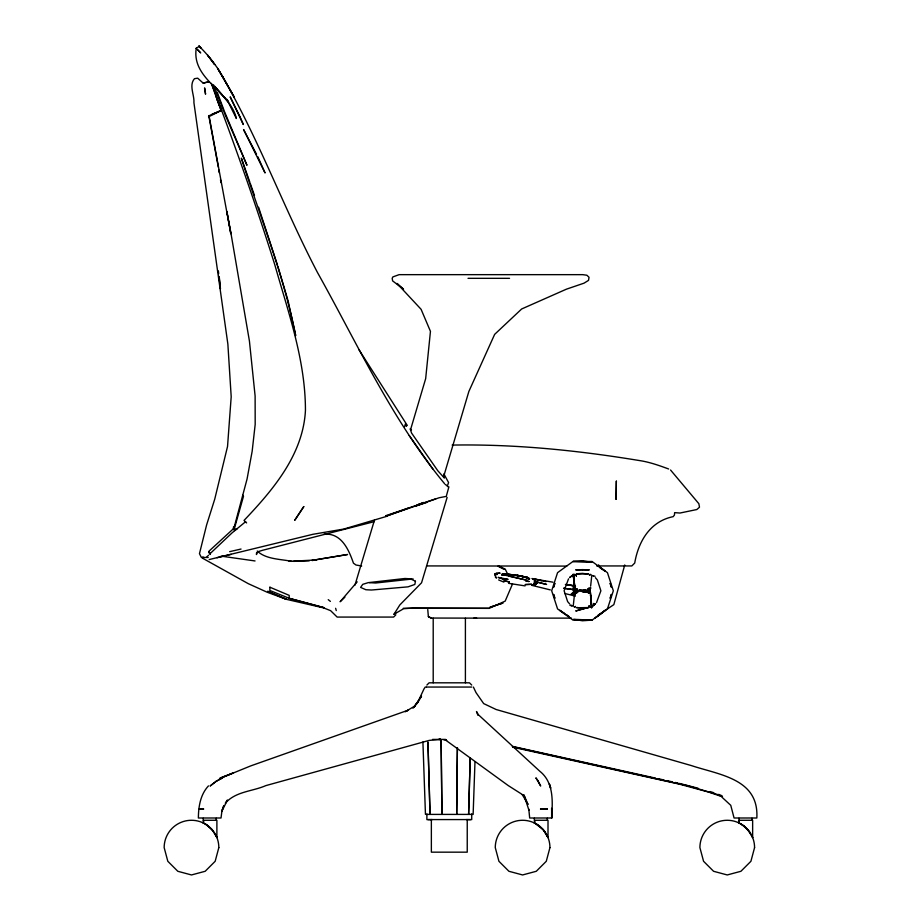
<?xml version="1.0" encoding="UTF-8"?>
<svg xmlns="http://www.w3.org/2000/svg" width="921" height="921" viewBox="0 0 921 921"><rect width="100%" height="100%" fill="white"/><g stroke="black" fill="none" stroke-linecap="round" stroke-linejoin="round"><path stroke-width="1.38" d="M196.242 48.364C191.453 79.229 230.169 91.248 236.386 118.51L228.27 102.139L214.662 86.298L222.065 94.621M588.818 589.175L588.772 592.698M589.958 593.412L590.085 588.323M573.53 574.865L575.107 589.947L574.393 588.749L577.156 590.499L585.675 589.659L584.11 590.223L587.863 590.43L587.494 589.452L589.601 588.335L589.382 588.968C591.144 589.371 590.465 585.33 590.303 589.037L589.302 589.67L589.901 589.947L590.534 587.978L589.901 589.947L588.887 590.349L590.614 592.836L589.152 591.719L589.901 591.639L590.557 593.481L591.581 608.079M576.224 588.887L576.12 592.272L575.521 592.261L577.099 591.512L576.028 592.318L576.224 588.991L577.513 589.44L574.934 589.083L575.406 588.335L574.75 588.887L574.474 587.149M474.983 761.863L473.129 814.406L426.63 814.406M215.629 834.783L216.884 837.477L216.896 820.277L203.506 820.277L203.368 822.983L202.539 822.603M534.617 820.277L534.64 823.075L543.091 829.51L548.007 837.511L548.007 820.277L534.617 820.277L534.479 822.983L533.869 822.706M427.758 609.529L428.369 616.656L431.201 618.049L476.606 618.129M256.568 552.681L256.441 554.534L257.535 551.84L262.485 550.309L374.191 521.666M573.207 606.352L574.37 595.461M590.637 586.113L591.8 575.234M504.374 579.332L508.116 579.367L498.123 577.398L504.374 579.332L501.197 578.376M210.195 553.682L208.802 552.082L210.333 554.442M404.607 426.768L405.332 424.074L406.472 426.423M574.681 592.168L574.497 594.367L574.98 592.468L575.406 593.251L579.447 591.098L585.537 591.938C590.764 593.861 589.739 590.96 585.537 591.938L590.073 592.502L589.601 593.251L590.257 592.698L590.534 594.425M624.737 564.964L613.835 604.637L597.936 615.274M446.19 496.638L448.895 486.875L447.295 486.472M553.602 587.057L554.672 583.315M610.335 598.27L611.406 594.529M410.582 429.6L425.663 378.669L430.452 331.353L421.093 309.306L396.997 283.426L403.536 289.182L392.634 280.905L392.185 278.326L392.864 276.922L399.127 274.654L582.694 274.654L586.884 275.229L589.049 277.313L588.519 280.387L584.006 283.173L566.403 289.182L521.666 308.972L494.646 334.369L468.858 391.46L443.531 476.997M374.467 520.112L354.976 585.111M447.134 497.409L421.553 582.786L399.818 604.959L393.992 614.226L403.651 608.723L412.527 608.09L489.212 608.344L505.18 601.125L512.513 583.972M575.349 588.68L574.934 593.055L574.531 590.787L575.118 593.009M589.659 592.905L589.912 588.577M553.717 587.126L554.914 583.454M610.093 598.12L611.291 594.459M496.131 573.357L497.156 574.071L495.832 574.186L497.041 574.566L495.774 574.589C494.83 576.569 493.875 573.875 495.463 574.692L494.658 574.313L495.095 573.771L496.764 574.359M588.784 592.594L588.646 588.047L588.749 592.617L588.623 588.6L589.152 591.835M574.566 587.517L575.141 586.378L574.002 587.345L574.785 586.343L573.219 575.188M417.109 703.632L423.982 688.943L425.226 687.054L426.4 687.054M575.498 586.332L574.359 589.095L574.808 593.377M419.631 699.246L421.519 696.184L414.185 706.764L415.452 705.59L405.252 711.795M575.855 589.751L576.373 592.986L575.729 588.738L577.145 590.43L575.798 589.831L575.118 591.616L575.844 591.719L574.462 592.721L576.051 591.409L575.717 590.787L574.474 593.608L575.188 592.387M208.457 785.901C200.41 794.478 198.452 806.658 198.383 817.998L221.028 817.998L221.973 810.595L223.872 805.507L221.719 811.528L227.441 800.061L225.346 803.216C235.511 791.358 252.377 791.519 265.835 785.613L429.221 740.392L440.468 739.413L441.147 741.992L441.953 814.406L441.147 741.992L440.526 739.413L438.857 739.448L440.526 739.413M414.185 706.764L418.721 700.823L412.988 708.214M568.522 578.849L564.113 590.787L567.624 601.597L569.627 603.911M596.486 602.737L600.883 590.787L597.372 579.988L595.38 577.663M357.187 581.842L340.102 601.758L344.88 597.188M426.884 685.051L429.117 682.818L469.48 682.818L471.725 685.051M395.846 614.848L393.612 617.07L337.144 617.07L330.639 610.681L323.628 607.895L286.5 599.352L267.251 592.261L248.313 583.684L202.344 558.091M210.449 553.302L232.15 532.799L245.665 521.643M206.799 556.906L208.56 555.259M209.044 551.126L233.911 528.286L247.07 479.001L252.158 451.302L255.186 424.431L255.117 396.018L249.43 341.081L230.63 231.424L226.842 211.496L230.826 233.738L209.009 115.609M588.427 592.698L588.197 588.749L588.312 592.491M393.992 614.226L396.042 612.649M196.127 48.191L199.281 46.487M406.322 711.231L408.44 710.103L250.765 765.881L219.463 778.636L233.45 772.88L220.441 777.831M208.514 116.863L221.454 110.382L217.448 100.424L221.454 110.382L209.965 115.298M212.129 114.204L221.454 110.382L216.067 96.544M417.282 504.938L423.81 502.498L417.259 504.881M435.783 498.837L385.738 515.714M408.084 508.208L385.818 516.313L439.075 497.766L445.384 496.557M416.165 505.963L426.976 502.394M387.292 516.174L343.809 529.057L312.887 534.307L209.182 559.565M587.966 607.561L575.959 610.922L587.966 607.561L576.327 607.756M413.126 578.918L375.664 583.005L369.425 582.659M203.161 83.109L209.424 81.635L203.15 83.097L197.693 78.181L194.446 78.688C188.69 85.411 194.538 94.967 193.917 102.657L227.867 344.12L231.194 396.744L227.533 446.501L214.731 499.182L206.603 524.982L199.466 553.659L201.308 557.378L208.227 557.527M217.011 557.723L231.252 554.35M229.64 551.656L241.049 549.043M312.092 560.382L347.551 554.5L311.989 560.417M575.118 587.437L575.303 586.286L575.072 587.241M203.564 557.297L201.883 557.55L203.288 557.596M312.092 560.498L316.329 559.956L289.033 561.361M577.03 574.025L588.68 573.829M576.327 573.829L582.498 573.357L587.943 574.082M588.68 607.756L582.498 608.228L577.064 607.503M293.511 561.361L309.26 560.854M452.13 445.085C514.655 443.98 577.202 450.311 638.863 460.465C649.167 461.928 658.929 465.404 668.634 468.985M596.704 565.943L631.818 565.943L634.719 563.065C638.403 541.41 650.099 521.355 673.182 516.646L674.437 515.058L674.621 512.652L679.997 513.032L696.84 509.532L699.5 507.195L698.855 503.706L670.534 469.998M427.977 819.609L432.237 819.575M566.795 566.104L426.619 565.92M468.029 278.326L509.543 278.326M571.504 618.129L473.889 618.106M426.884 687.054L471.725 687.054M432.536 739.413L445.557 739.413M538.255 781.227L540.673 786.016L535.895 777.842L538.359 781.227M431.166 819.609L426.884 819.609L426.884 813.899M467.442 819.609L471.725 819.609L471.725 813.899M739.851 820.277L752.641 820.277L752.641 837.511L752.077 836.187M403.294 608.286L489.212 608.344M466.36 819.575L470.631 819.609M574.577 619.361L592.03 620.109L600.883 613.893L605.293 610.266L595.047 618.014L607.446 608.908L613.328 590.787L607.446 572.666L592.03 561.476L572.977 561.476L557.562 572.666L551.679 590.787L557.562 608.908L572.977 620.109L592.03 620.109L582.498 620.766L573.242 619.292M514.148 574.819L526.616 577.179M323.893 534.215C341.346 532.603 348.702 549.48 353.457 563.18L356.001 565.01L361.677 566.001M595.081 576.293L592.836 575.59L593.343 575.993M574.197 574.566L572.862 574.393L573.979 574.669M590.81 607.02L592.145 607.192L591.029 606.916M525.074 585.894L508.565 583.327M566.208 584.697L575.222 585.929L574.543 586.205L573.369 575.51M221.063 556.123L255.059 560.958M291.796 561.361C280.56 559.047 265.904 559.392 257.27 551.046M496.477 573.253L500.138 573.138L495.176 573.668L495.912 574.071M521.378 576.35L524.797 576.926L507.701 574.036L518.569 575.878M520.238 576.166L527.468 577.386L517.234 575.326L520.941 576.016M552.911 582.176L532.568 578.687L545.923 581.612M565.379 584.398L572.309 585.641M233.439 528.873L236.778 529.471M568.027 584.87L574.739 585.883L573.921 587.299L573.346 586.712L573.127 589.567L574.255 593.872L571.227 594.229L573.461 592.226L571.227 594.229L574.29 593.907L575.13 594.77M325.343 534.168L326.495 534.399M517.234 575.326L527.698 577.444M531.935 578.515L541.652 580.667M512.939 746.494L655.591 778.141M658.388 778.752L663.983 779.995M666.781 780.617L672.376 781.86M675.174 782.482L677.971 783.103M512.767 747.184L679.191 784.093L708.71 792.095L721.696 796.573L721.454 795.686L721.937 796.93M512.352 746.62L687.158 785.613L717.701 794.57L722.501 796.746M443.577 739.655L446.673 740.392L445.2 739.782L508.3 785.613L521.77 794.178L524.394 796.607L522.311 794.593L528.021 804.47L523.945 794.915L528.965 810.33M531.912 585.365L550.344 589.901M575.429 596.129L564.734 593.481M679.364 783.414L698.06 788.215M710.01 791.553L713.833 792.739M575.199 588.22L574.762 590.603L575.498 592.848M428.369 616.656L431.201 618.049M598.477 565.989L599.087 565.598L598.523 564.849M498.652 579.942L503.891 582.095M718.668 794.363L721.742 795.663M738.297 822.603L739.114 822.983L739.252 820.277L739.275 823.075L743.949 825.976M499.032 566.231L505.18 569.063L507.621 574.036M497.939 566.196L504.167 569.397M206.154 824.548L203.529 823.075L203.506 820.277M445.315 484.538L447.468 485.781L448.562 482.535L443.887 473.901M536.621 824.145L539.315 825.976M741.244 824.134L747.725 829.51L752.641 837.511M205.498 824.134L211.98 829.51L216.896 837.511M599.364 567.359L605.293 571.319L600.849 567.67M564.446 613.432L559.715 610.266L569.132 616.69L566.818 615.009M206.822 824.974L208.204 825.976M328.233 599.652L330.386 601.39M411.491 429.911L410.179 428.852L411.583 433.077L437.832 470.781L444.383 478.057L443.934 476.076M744.099 826.102L750.224 832.814M539.464 826.102L544.081 830.696L547.995 837.477M208.342 826.102L213.396 831.295M722.455 797.655L730.767 805.334L734.072 817.998L756.843 817.998C758.996 778.832 719.934 775.045 691.418 765.593L496.12 709.504L483.675 703.598L476.03 692.627L473.382 687.054M246.609 522.932L244.03 520.434C273.088 489.834 303.009 454.778 305.438 410.605C305.519 360.353 288.331 312.495 274.78 264.707C255.727 203.99 234.487 143.964 211.865 84.49M200.11 47.19C206.672 53.648 212.486 60.844 217.69 68.442C256.775 133.384 282.379 205.487 317.515 272.57C357.521 344.04 392.116 420.241 444.601 483.732M196.38 48.525L200.697 52.911L197.531 49.676M199.051 46.142L200.928 48.191L198.982 46.05M223.918 96.705L228.546 101.909L227.073 99.468M199.109 46.223L200.72 48.191M409.235 435.541L432.997 469.273M208.802 552.082L210.368 554.304M574.497 593.884L575.061 594.701M358.983 349.75L407.312 425.479M242.879 495.222L243.489 496.327L234.613 527.768L234.648 530.565M256.533 154.256L243.57 129.55L265.064 172.952L257.834 156.731M574.785 592.652L574.6 591.086L575.176 593.446M224.528 111.66L246.955 165.262L225.392 115.344L213.488 84.767M477.93 715.295L476.479 711.542L478.483 714.834L539.81 771.245C554.108 782.585 552.623 801.8 551.644 817.998L551.644 808.247L551.955 817.998L529.679 817.998L528.792 809.099M217.275 92.399L224.045 110.382M211.393 83.385L220.476 108.966M249.902 182.335L241.36 158.147C260.286 217.022 283.668 274.723 295.676 335.578L288.123 301.305M250.362 183.647L254.484 195.459M258.594 207.271L277.543 265.306M610.093 583.454L611.291 587.126M553.717 594.459L554.914 598.12M277.946 266.63L287.824 299.935M610.335 583.315L611.406 587.057M553.602 594.529L554.672 598.27M335.624 608.286L336.257 610.565M288.054 300.994L288.503 303.113M208.756 115.551L218.335 167.173M218.818 169.982L219.29 172.78M220.487 179.791L220.971 182.6M218.369 270.924L218.691 273.664M219.002 276.404L220.43 288.722L219.302 277.302M591.789 606.386L590.591 595.473L591.627 606.064M591.627 605.937L590.557 594.828L591.478 606.755M573.38 575.637L574.451 586.746L573.53 574.819M422.912 741.992L425.456 814.406M576.258 588.956L576.373 592.986M233.485 526.881L233.508 529.713M751.962 818.274L751.962 820.277M738.976 818.274L738.976 820.277M547.316 818.274L547.327 820.277M534.341 818.274L534.341 820.277M465.404 618.244L465.404 682.818M433.204 618.244L433.204 682.818M216.205 818.274L216.205 820.277M203.219 818.274L203.219 820.277M431.362 819.575L431.362 852.167L467.235 852.167L467.235 819.575L431.362 819.575M582.498 591.581L584.432 591.823L582.498 591.581M457.392 747.668L456.689 814.406L457.392 747.668M537.588 582.579L535.619 582.509L536.586 581.819L546.579 584.444L535.815 581.876L537.588 582.579M269.911 587.218L269.818 590.465L289.24 598.316L324.376 607.768L289.24 598.316L289.171 595.357L269.911 587.218M470.205 757.603L468.605 814.406L470.205 757.603M535.469 580.633L535.389 582.475L534.836 581.715L534.122 582.314L535.043 580.449L534.433 579.77L535.469 580.633M593.746 603.497L593.642 604.844L593.746 603.497M535.803 581.934L533.409 584.294L536.632 582.245L535.515 582.498L535.803 581.934M585.549 591.098L582.498 591.063L585.549 591.098M504.121 580.76L509.336 581.945L504.121 580.76M505.307 574.105L501.784 574.877L509.048 575.706L501.784 574.877L505.307 574.105L510.948 575.015L502.095 573.852L505.307 574.105M525.315 584.559L531.325 584.317L525.315 584.559M525.949 580.955L528.999 581.485L525.949 580.955M526.11 580.023L508.657 576.028L526.11 580.069M526.409 578.33L529.471 579.033L526.409 578.33M526.536 577.674L529.552 578.561L526.536 577.674M415.44 581.232L414.853 584.444L408.038 586.85L371.531 590.016L365.89 589.728L360.606 587.402L362.747 584.34L368.216 582.648L404.964 578.492L410.398 578.814L415.44 581.232M616.345 481.165L616.126 499.378L616.345 481.165M218.83 847.608L215.169 861.285L205.164 871.289L191.487 874.95L177.822 871.289L167.818 861.285L164.157 847.608A27.342 27.342 0 0 1 191.487 820.277A27.342 27.342 0 0 1 218.83 847.608M549.941 847.608L546.28 861.285L536.275 871.289L522.598 874.95L508.933 871.289L498.929 861.285L495.268 847.608A27.342 27.342 0 0 1 522.598 820.277A27.342 27.342 0 0 1 549.941 847.608M754.575 847.608L750.914 861.285L740.91 871.289L727.245 874.95L713.579 871.289L703.563 861.285L699.902 847.608A27.342 27.342 0 0 1 727.245 820.277A27.342 27.342 0 0 1 754.575 847.608M575.372 587.08L574.566 588.07L575.372 587.08M577.064 589.221L576.799 592.825L577.064 589.221M303.769 506.608L294.847 520.112L303.769 506.608M589.29 590.787L588.922 591.27L589.889 591.616L589.29 590.787M537.404 583.292L536.034 583.212L537.404 583.292M599.087 565.736L598.638 566.173L599.893 567.014L599.087 565.736M570.134 577.191L569.627 577.663L572.494 575.36L570.134 577.191M595.38 603.911L592.514 606.214L595.38 603.911M535.999 582.579L535.366 583.166L536.022 582.579M216.239 781.227L210.092 786.016L216.308 781.227L222.583 777.842L216.308 781.227M588.98 589.267L587.909 590.062L588.98 589.267M534.951 585.1L531.233 584.524L534.894 585.123M536.39 584.282L534.042 584.052L536.367 584.294M590.683 574.439L589.486 575.084L590.683 574.439M575.452 606.502L574.324 607.135L575.521 606.49M580.575 589.751L579.493 590.177L580.575 589.751M502.762 603.128L490.145 607.169L502.762 603.128M203.576 809.052L199.327 809.052L203.576 809.052M495.809 577.041L495.245 576.857L496.511 578.089L495.809 577.041M509.958 575.095L505.203 574.658L509.958 575.095M547.408 809.052L540.535 809.052L547.408 809.052M582.498 560.82L572.977 561.476L591.766 562.282L582.498 560.82M582.498 569.627L575.706 569.869L589.302 569.869L582.498 569.627M574.612 589.463L574.716 592.514L574.612 589.463M571.365 605.396L569.926 605.293L572.171 605.995L571.365 605.396M573.127 589.567L563.594 588.243L573.127 589.59M532.799 579.228L533.662 579.608L532.799 579.228M575.567 575.049L574.324 574.439L575.567 575.049M589.498 606.559L590.683 607.135L589.498 606.559M286.5 599.352L267.85 591.351L286.5 599.352M576.396 575.97L575.809 575.13L576.396 575.97M589.037 605.88L589.198 606.444L589.037 605.88M209.182 57.229L207.547 55.11L214.639 64.551L209.182 57.229M222.732 76.754L217.69 68.442L234.314 97.235L222.732 76.754M240.093 116.955L230.181 96.866L243.328 124.542L240.093 116.955M550.666 787.996L549.434 784.128L550.666 787.996M205.141 91.133L204.577 87.909L205.556 94.184L205.141 91.133M430.038 814.406L427.954 741.992L430.015 814.406"/></g></svg>
